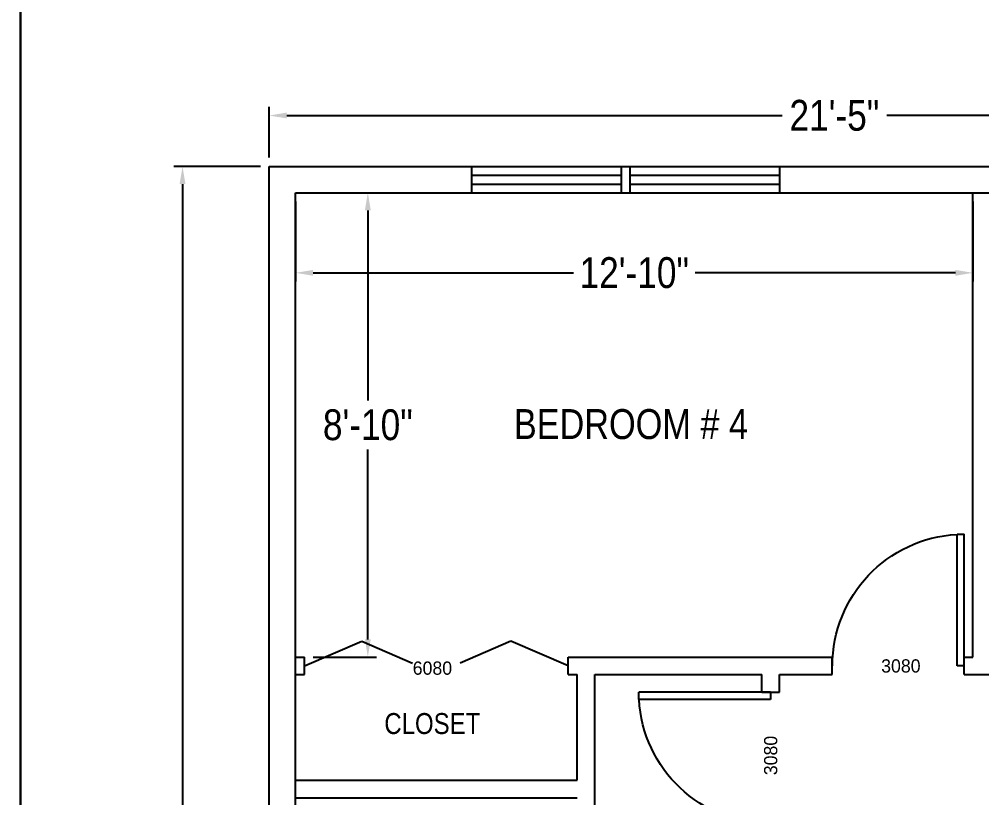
# Model space of a CAD drawing. Header units: inches. Extents: x -1842 to 12195, y -2228 to 2193.
# Drawn here: x 3852.1 to 4070.9, y 876.9 to 1054 of the extents above; entities that cross this region are included whole.
import ezdxf

# ---------------------------------------------------------------- set-up
doc = ezdxf.new("R2010")
doc.units = ezdxf.units.IN
doc.header["$LTSCALE"] = 6
doc.header["$MEASUREMENT"] = 0
for name, color, linetype in [('Title Block', 7, 'Continuous'), ('TITLES', 3, 'Continuous'), ('TXT', 4, 'Continuous'), ('windows', 4, 'Continuous')]:
    doc.layers.add(name, color=color, linetype=linetype)
doc.styles.add('HS-DESIGN-TTLB', font='GOTHIC.TTF')
doc.styles.get("Standard").update_dxf_attribs({"font": 'ARIALN.TTF'})
doc.dimstyles.get("Standard").update_dxf_attribs({"dimtxt": 7, "dimasz": 4, "dimexe": 2, "dimexo": 2, "dimgap": 2, "dimtad": 0, "dimtih": 1, "dimtoh": 1, "dimdec": 0, "dimzin": 0, "dimdsep": 46, "dimlunit": 4, "dimtxsty": 'Standard', "dimcen": 0.09, "dimclrd": 3, "dimclre": 3, "dimclrt": 3, "dimadec": 0, "dimazin": 0, "dimtfac": 1, "dimtdec": 0, "dimtofl": 0, "dimtmove": 0, "dimatfit": 3, "dimfxl": 1, "dimtolj": 1, "dimtzin": 0, "dimarcsym": 0})

# ---------------------------------------------------------------- blocks, each defined once
blk = doc.blocks.new('*D88')
at = {"layer": 'Defpoints', "color": 0, "transparency": 16777216}
for p in [(3908.93, 1020.48), (3889.23, 695.88), (3908.93, 695.88)]:
    blk.add_point(p, dxfattribs=at)
at = {"layer": 'Title Block', "color": 3, "lineweight": -2, "transparency": 16777216}
for p, q in [((3906.93, 1020.48), (3887.23, 1020.48)), ((3889.23, 1016.48), (3889.23, 863.69)), ((3889.23, 699.88), (3889.23, 852.66)), ((3906.93, 695.88), (3887.23, 695.88))]:
    blk.add_line(p, q, dxfattribs=at)
at = {"layer": 'Title Block', "color": 3, "transparency": 16777216}
for points in [[(3888.57, 1016.48), (3889.9, 1016.48), (3889.23, 1020.48)], [(3888.57, 699.88), (3889.9, 699.88), (3889.23, 695.88)]]:
    blk.add_solid(points, dxfattribs=at)
at = {"layer": 'Title Block', "color": 3, "transparency": 16777216, "insert": (3889.23, 858.18), "char_height": 7, "attachment_point": 5}
blk.add_mtext('\\A1;27\'-1"', dxfattribs=at)
blk = doc.blocks.new('door')
at = {"layer": 'windows'}
for p, q in [((9950.29, 7178.88), (9948.56, 7178.88)), ((9948.56, 7178.88), (9948.56, 7146.97)), ((9950.29, 7178.88), (9948.56, 7178.88)), ((9950.29, 7178.88), (9950.29, 7146.97)), ((9948.56, 7146.97), (9950.29, 7146.97))]:
    blk.add_line(p, q, dxfattribs=at)
blk.add_arc((9950.29, 7178.88), 31.9, 180, 266.8995, dxfattribs=at)
blk = doc.blocks.new('*D97')
at = {"layer": 'Defpoints', "color": 0, "transparency": 16777216}
for p in [(3914.93, 1014.48), (4068.93, 1014.48), (3914.93, 996.28)]:
    blk.add_point(p, dxfattribs=at)
at = {"layer": 'Title Block', "color": 3, "lineweight": -2, "transparency": 16777216}
for p, q in [((3914.93, 1012.48), (3914.93, 994.28)), ((4068.93, 1012.48), (4068.93, 994.28)), ((3918.93, 996.28), (3978.1, 996.28)), ((4064.93, 996.28), (4005.76, 996.28))]:
    blk.add_line(p, q, dxfattribs=at)
at = {"layer": 'Title Block', "color": 3, "transparency": 16777216}
for points in [[(3918.93, 996.94), (3918.93, 995.61), (3914.93, 996.28)], [(4064.93, 996.94), (4064.93, 995.61), (4068.93, 996.28)]]:
    blk.add_solid(points, dxfattribs=at)
at = {"layer": 'Title Block', "color": 3, "transparency": 16777216, "insert": (3991.93, 996.28), "char_height": 7, "attachment_point": 5}
blk.add_mtext('\\A1;12\'-10"', dxfattribs=at)
blk = doc.blocks.new('*D91')
at = {"layer": 'Defpoints', "color": 0, "transparency": 16777216}
for p in [(3914.93, 1014.48), (3931.36, 1014.48), (3916.93, 908.88)]:
    blk.add_point(p, dxfattribs=at)
at = {"layer": 'Title Block', "color": 3, "lineweight": -2, "transparency": 16777216}
for p, q in [((3916.93, 1014.48), (3933.36, 1014.48)), ((3931.36, 1010.48), (3931.36, 967.25)), ((3931.36, 912.88), (3931.36, 956.1)), ((3918.93, 908.88), (3933.36, 908.88))]:
    blk.add_line(p, q, dxfattribs=at)
at = {"layer": 'Title Block', "color": 3, "transparency": 16777216}
for points in [[(3930.69, 1010.48), (3932.03, 1010.48), (3931.36, 1014.48)], [(3930.69, 912.88), (3932.03, 912.88), (3931.36, 908.88)]]:
    blk.add_solid(points, dxfattribs=at)
at = {"layer": 'Title Block', "color": 3, "transparency": 16777216, "insert": (3931.36, 961.68), "char_height": 7, "attachment_point": 5}
blk.add_mtext('\\A1;8\'-10"', dxfattribs=at)
blk = doc.blocks.new('*D114')
at = {"layer": 'Defpoints', "color": 0, "transparency": 16777216}
for p in [(4165.93, 1032.06), (3908.93, 1020.48), (4165.93, 1020.48)]:
    blk.add_point(p, dxfattribs=at)
at = {"layer": 'Title Block', "color": 3, "lineweight": -2, "transparency": 16777216}
for p, q in [((3908.93, 1022.48), (3908.93, 1034.06)), ((4165.93, 1022.48), (4165.93, 1034.06)), ((3912.93, 1032.06), (4025.52, 1032.06)), ((4161.93, 1032.06), (4049.35, 1032.06))]:
    blk.add_line(p, q, dxfattribs=at)
at = {"layer": 'Title Block', "color": 3, "transparency": 16777216}
for points in [[(3912.93, 1032.73), (3912.93, 1031.4), (3908.93, 1032.06)], [(4161.93, 1032.73), (4161.93, 1031.4), (4165.93, 1032.06)]]:
    blk.add_solid(points, dxfattribs=at)
at = {"layer": 'Title Block', "color": 3, "transparency": 16777216, "insert": (4037.43, 1032.06), "char_height": 7, "attachment_point": 5}
blk.add_mtext('\\A1;21\'-5"', dxfattribs=at)

msp = doc.modelspace()

# ---------------------------------------------------------------- linework, layer by layer
at = {"const_width": 0.5}
msp.add_lwpolyline([(3852.3612751, 368.173134), (3852.3612751, 1494.6223555)], dxfattribs=at)
msp.add_lwpolyline([(3852.3612751, 368.173134), (3852.3612751, 1494.6223555)], dxfattribs=at)
at = {"layer": 'Title Block'}
for p, q in [((3852.3612751, 1494.6223555), (3852.3612751, 368.173134)), ((3908.9317762, 1020.4778393), (4203.9317762, 1020.4778393)), ((3908.9317762, 695.8778393), (3908.9317762, 1020.4778393)), ((3954.9317762, 1020.4778393), (3954.9317762, 1014.4778393)), ((3988.9317762, 1020.4778393), (3988.9317762, 1014.4778393)), ((3990.9317762, 1020.4778393), (3990.9317762, 1014.4778393)), ((4024.9317762, 1020.4778393), (4024.9317762, 1014.4778393)), ((3914.9317762, 1014.4778393), (4203.9317762, 1014.4778393)), ((3914.9317762, 701.8778393), (3914.9317762, 1014.4778393)), ((4068.9317762, 908.8778393), (4068.9317762, 1014.4778393)), ((3914.9317762, 908.8778393), (3916.9317762, 908.8778393)), ((3916.9317762, 904.8778393), (3916.9317762, 908.8778393)), ((3976.9317762, 908.8778393), (4036.9317762, 908.8778393)), ((3976.9317762, 904.8778393), (3976.9317762, 908.8778393)), ((4036.9317762, 904.8778393), (4036.9317762, 908.8778393)), ((4066.9317762, 904.8778393), (4066.9317762, 908.8778393)), ((4066.9317762, 908.8778393), (4068.9317762, 908.8778393)), ((3914.9317762, 904.8778393), (3916.9317762, 904.8778393)), ((3976.9317762, 904.8778393), (3978.9317762, 904.8778393)), ((3978.9317762, 880.8778393), (3978.9317762, 904.8778393)), ((3982.9317762, 904.8778393), (4020.9317762, 904.8778393)), ((3982.9317762, 848.8778393), (3982.9317762, 904.8778393)), ((4020.9317762, 900.8778393), (4020.9317762, 904.8778393)), ((4024.9317762, 904.8778393), (4036.9317762, 904.8778393)), ((4024.9317762, 900.8778393), (4024.9317762, 904.8778393)), ((4066.9317762, 904.8778393), (4113.9317762, 904.8778393)), ((4020.9317762, 900.8778393), (4024.9317762, 900.8778393)), ((3914.9317762, 880.8778393), (3978.9317762, 880.8778393)), ((3914.9317762, 876.8778393), (3978.9317762, 876.8778393))]:
    msp.add_line(p, q, dxfattribs=at)
at = {"layer": 'TXT'}
for p, q in [((3954.9317762, 1018.4778393), (3988.9317762, 1018.4778393)), ((3990.9317762, 1018.4778393), (4024.9317762, 1018.4778393)), ((3954.9317762, 1016.4778393), (3988.9317762, 1016.4778393)), ((3990.9317762, 1016.4778393), (4024.9317762, 1016.4778393)), ((3916.9317762, 906.8778393), (3930.0021588, 912.4778393)), ((3930.0021588, 912.4778393), (3941.5021588, 907.4778393)), ((3963.8613935, 912.4778393), (3952.3613935, 907.4778393)), ((3976.9317762, 906.8778393), (3963.8613935, 912.4778393))]:
    msp.add_line(p, q, dxfattribs=at)

# ---------------------------------------------------------------- block references
at = {"layer": 'TITLES', "xscale": -0.939173425781899, "yscale": 0.939173425781899, "zscale": 0.939173425781899}
for p, rotation in [((-5278.1136328, 7649.0871594), 180), ((-2719.2775438, -8444.1675696), 270)]:
    msp.add_blockref('door', p, dxfattribs=dict(at, rotation=rotation))

# ---------------------------------------------------------------- texts
at = {"attachment_point": 1}
for s, insert, char_height, width in [('\\A1;BEDROOM # 4', (3964.5539093, 965.2778393), 6.8007744, 110.476910075), ('\\A1;CLOSET', (3935.1114237, 896.1381378), 4.76054208, 28.741858457)]:
    msp.add_mtext(s, dxfattribs=dict(at, insert=insert, char_height=char_height, width=width))
at = {"layer": 'Title Block', "char_height": 3.0096, "width": 43.611515527, "attachment_point": 1, "style": 'HS-DESIGN-TTLB'}
for s, insert in [('3080', (4048.0670341, 908.3714271)), ('6080', (3941.5670341, 907.8714271))]:
    msp.add_mtext(s, dxfattribs=dict(at, insert=insert))
at = {"layer": 'Title Block', "insert": (4021.4381885, 882.0130973), "char_height": 3.0096, "width": 43.611515527, "attachment_point": 1, "rotation": 90, "style": 'HS-DESIGN-TTLB'}
msp.add_mtext('3080', dxfattribs=at)

# ---------------------------------------------------------------- dimensions: what is measured, and where the dimension line sits
at = {"layer": 'Title Block'}
for base, p1, p2, picture, middle in [((4165.9317762, 1032.0636726), (3908.9317762, 1020.4778393), (4165.9317762, 1020.4778393), '*D114', (4037.4317762, 1032.0636726)), ((3914.9317762, 996.2778393), (4068.9317762, 1014.4778393), (3914.9317762, 1014.4778393), '*D97', (3991.9317762, 996.2778393))]:
    dim = msp.add_linear_dim(base=base, p1=p1, p2=p2, dimstyle='Standard', dxfattribs=at)
    dim.commit()
    dim.dimension.update_dxf_attribs({"geometry": picture, "text_midpoint": middle})
for base, p1, p2, picture, middle in [((3889.2317762, 695.8778393), (3908.9317762, 1020.4778393), (3908.9317762, 695.8778393), '*D88', (3889.2317762, 858.1778393)), ((3931.3613935, 1014.4778393), (3916.9317762, 908.8778393), (3914.9317762, 1014.4778393), '*D91', (3931.3613935, 961.6778393))]:
    dim = msp.add_linear_dim(base=base, p1=p1, p2=p2, angle=90, dimstyle='Standard', dxfattribs=at)
    dim.commit()
    dim.dimension.update_dxf_attribs({"geometry": picture, "text_midpoint": middle})

doc.saveas('drawing.dxf')
